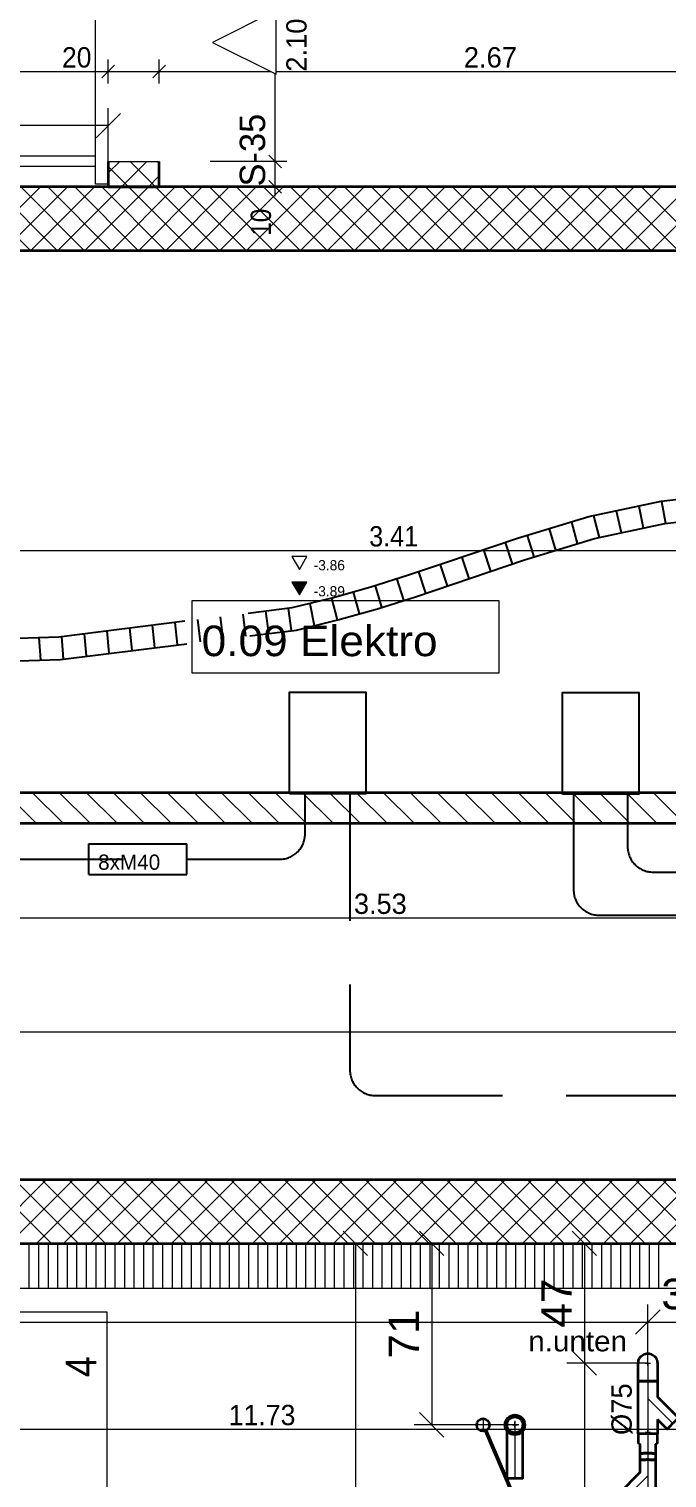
# Model space of a CAD drawing. Header units: millimetres. Extents: x -3497 to 2618, y -1809 to 2456.
# Drawn here: x -1918 to -1668, y 649 to 1218 of the extents above; entities that cross this region are included whole.
import ezdxf
from ezdxf.enums import TextEntityAlignment as Align

# ---------------------------------------------------------------- set-up
doc = ezdxf.new("R2010")
doc.units = ezdxf.units.MM
doc.header["$LTSCALE"] = 100
doc.header["$PDMODE"] = 2
doc.header["$PDSIZE"] = 1
for name, pattern in [('DASHDOT', [1, 0.5, -0.25, 0, -0.25]), ('DASHED', [0.75, 0.5, -0.25]), ('HIDDENX2', [0.75, 0.5, -0.25])]:
    doc.linetypes.add(name, pattern=pattern)
doc.layers.get('Defpoints').update_dxf_attribs({"color": 9, "true_color": 0x808080})
for name, color, linetype, true_color in [('10-0.03 Solid', 3, 'Continuous', 0x00ff00), ('10-0.05 Solid', 1, 'Continuous', 0xff0000), ('10-0.10 Punktlinie', 9, 'Continuous', 0x808080), ('10-0.18 Solid', 9, 'Continuous', 0x808080), ('20-(100) Aussenwände', 7, 'Continuous', 0xc0c0c0), ('20-Beton', 9, 'Continuous', 0x808080), ('30-Text', 7, 'Continuous', 0xff8000), ('30-Text 6', 3, 'Continuous', 0x00ff00), ('50-Sanitärapparate', 6, 'Continuous', 0xff00ff), ('50-Türen&Fenster', 9, 'Continuous', 0x808080), ('Keine', 7, 'Continuous', 0xff8000), ('Layer31', 9, 'Continuous', 0x808080)]:
    doc.layers.add(name, color=color, linetype=linetype, true_color=true_color)
doc.layers.add('10-0.05 Strichpunkt', color=7, linetype='Continuous')
doc.layers.add('10-0.25 Solid', color=7, linetype='Continuous')
doc.styles.add('Arial', font='arial.ttf')
doc.dimstyles.new('ISO-25', dxfattribs={"dimtxt": 2.5, "dimasz": 2.5, "dimexe": 1.25, "dimexo": 0.625, "dimtad": 1, "dimtxsty": 'Standard', "dimcen": 2.5, "dimadec": 0, "dimazin": 0, "dimtfac": 1, "dimtmove": 0, "dimatfit": 3, "dimfxl": 0, "dimarcsym": 0})

# ---------------------------------------------------------------- blocks, each defined once
blk = doc.blocks.new('Baugruppe_437_nNn05')
at = {"layer": '10-0.03 Solid', "color": 7, "linetype": 'DASHED', "lineweight": 13}
for p, q in [((-1739.82, 672.09), (-1739.82, 667.09)), ((-1737.32, 669.59), (-1742.32, 669.59))]:
    blk.add_line(p, q, dxfattribs=at)
at = {"layer": '10-0.03 Solid', "color": 3, "linetype": 'Continuous', "lineweight": 35, "true_color": 0x00ff00}
blk.add_circle((-1739.82, 669.59), 2.5, dxfattribs=at)
blk = doc.blocks.new('vER1Sym_052_nNn0103')
at = {"layer": '20-(100) Aussenwände', "color": 7, "linetype": 'DASHDOT', "lineweight": 18}
blk.add_point((-1675.1, 693.87), dxfattribs=at)
blk = doc.blocks.new('vERiSym_094_nNn0105')
at = {"layer": '20-(100) Aussenwände', "color": 7, "linetype": 'DASHDOT', "lineweight": 18}
blk.add_point((-1727.32, 669.59), dxfattribs=at)
blk = doc.blocks.new('vEGuideLine_477_nNn0107')
at = {"layer": '20-(100) Aussenwände', "color": 18, "linetype": 'DASHDOT', "lineweight": 13, "true_color": 0x000000}
blk.add_point((-1675.1, 666.67), dxfattribs=at)
blk = doc.blocks.new('vEGuideLine_701_nNn0110')
at = {"layer": '20-(100) Aussenwände', "color": 18, "linetype": 'DASHDOT', "lineweight": 13, "true_color": 0x000000}
blk.add_point((-1727.32, 669.59), dxfattribs=at)
blk = doc.blocks.new('vEBow_573_nNn0114')
at = {"layer": '20-(100) Aussenwände', "color": 7, "linetype": 'DASHDOT', "lineweight": 18}
blk.add_line((-1675.1, 693.87), (-1675.1, 686.53), dxfattribs=at)
at = {"layer": '20-(100) Aussenwände', "color": 22, "linetype": 'Continuous', "lineweight": 35, "true_color": 0xc03000}
blk.add_lwpolyline([(-1678.85, 686.53), (-1678.85, 693.87), (-1678.82, 694.36), (-1678.72, 694.84), (-1678.56, 695.31), (-1678.35, 695.75), (-1678.08, 696.16), (-1677.75, 696.53), (-1677.38, 696.85), (-1676.98, 697.12), (-1676.54, 697.34), (-1676.07, 697.5), (-1675.59, 697.59), (-1675.1, 697.62), (-1674.61, 697.59), (-1674.13, 697.5), (-1673.66, 697.34), (-1673.23, 697.12), (-1672.82, 696.85), (-1672.45, 696.53), (-1672.12, 696.16), (-1671.85, 695.75), (-1671.64, 695.31), (-1671.48, 694.84), (-1671.38, 694.36), (-1671.35, 693.87), (-1671.35, 686.53), (-1671.38, 686.54), (-1671.48, 686.55), (-1671.64, 686.56), (-1671.85, 686.58), (-1672.12, 686.59), (-1672.45, 686.6), (-1672.82, 686.6), (-1673.23, 686.61), (-1673.66, 686.62), (-1674.13, 686.62), (-1674.61, 686.62), (-1675.1, 686.62), (-1675.59, 686.62), (-1676.07, 686.62), (-1676.54, 686.62), (-1676.98, 686.61), (-1677.38, 686.6), (-1677.75, 686.6), (-1678.08, 686.59), (-1678.35, 686.58), (-1678.56, 686.56), (-1678.72, 686.55), (-1678.82, 686.54)], close=True, dxfattribs=at)
blk = doc.blocks.new('vEBranch_119_nNn0115')
at = {"layer": '20-(100) Aussenwände', "color": 7, "linetype": 'DASHDOT', "lineweight": 18}
for p, q in [((-1675.1, 686.73), (-1675.1, 666.04)), ((-1675.1, 679.89), (-1665.31, 670.09))]:
    blk.add_line(p, q, dxfattribs=at)
at = {"layer": '20-(100) Aussenwände', "color": 22, "linetype": 'Continuous', "lineweight": 35, "true_color": 0xc03000}
blk.add_lwpolyline([(-1671.35, 671.68), (-1671.35, 666.04), (-1671.38, 666.05), (-1671.48, 666.06), (-1671.64, 666.07), (-1671.85, 666.08), (-1672.12, 666.08), (-1672.45, 666.09), (-1672.82, 666.1), (-1673.23, 666.1), (-1673.66, 666.11), (-1674.13, 666.11), (-1674.61, 666.11), (-1675.1, 666.11), (-1675.59, 666.11), (-1676.07, 666.11), (-1676.54, 666.11), (-1676.98, 666.1), (-1677.38, 666.1), (-1677.75, 666.09), (-1678.08, 666.08), (-1678.35, 666.08), (-1678.56, 666.07), (-1678.72, 666.06), (-1678.82, 666.05), (-1678.85, 666.04), (-1678.85, 686.73), (-1678.82, 686.74), (-1678.72, 686.75), (-1678.56, 686.76), (-1678.35, 686.77), (-1678.08, 686.78), (-1677.75, 686.79), (-1677.38, 686.79), (-1676.98, 686.8), (-1676.54, 686.8), (-1676.07, 686.81), (-1675.59, 686.81), (-1675.1, 686.81), (-1674.61, 686.81), (-1674.13, 686.81), (-1673.66, 686.8), (-1673.23, 686.8), (-1672.82, 686.79), (-1672.45, 686.79), (-1672.12, 686.78), (-1671.85, 686.77), (-1671.64, 686.76), (-1671.48, 686.75), (-1671.38, 686.74), (-1671.35, 686.73), (-1671.35, 680.59), (-1663.08, 672.32), (-1663.1, 672.31), (-1663.16, 672.25), (-1663.26, 672.16), (-1663.39, 672.04), (-1663.56, 671.88), (-1663.75, 671.69), (-1663.98, 671.48), (-1664.22, 671.24), (-1664.48, 670.98), (-1664.76, 670.7), (-1665.05, 670.42), (-1665.34, 670.13), (-1665.63, 669.84), (-1665.91, 669.55), (-1666.19, 669.27), (-1666.45, 669.01), (-1666.69, 668.76), (-1666.9, 668.54), (-1667.09, 668.35), (-1667.25, 668.18), (-1667.38, 668.05), (-1667.47, 667.95), (-1667.52, 667.89), (-1667.53, 667.87)], close=True, dxfattribs=at)
blk.add_lwpolyline([(-1671.35, 686.73), (-1671.38, 686.74), (-1671.48, 686.75), (-1671.64, 686.76), (-1671.85, 686.77), (-1672.12, 686.78), (-1672.45, 686.79), (-1672.82, 686.79), (-1673.23, 686.8), (-1673.66, 686.8), (-1674.13, 686.81), (-1674.61, 686.81), (-1675.1, 686.81), (-1675.59, 686.81), (-1676.07, 686.81), (-1676.54, 686.8), (-1676.98, 686.8), (-1677.38, 686.79), (-1677.75, 686.79), (-1678.08, 686.78), (-1678.35, 686.77), (-1678.56, 686.76), (-1678.72, 686.75), (-1678.82, 686.74), (-1678.85, 686.73)], dxfattribs=at)
blk = doc.blocks.new('vEReduc_021_nNn0124')
at = {"layer": '20-(100) Aussenwände', "color": 7, "linetype": 'DASHDOT', "lineweight": 18}
blk.add_line((-1675.1, 666.04), (-1675.1, 658.35), dxfattribs=at)
at = {"layer": '20-(100) Aussenwände', "color": 22, "linetype": 'Continuous', "lineweight": 35, "true_color": 0xc03000}
blk.add_lwpolyline([(-1678.85, 666.04), (-1678.85, 662.54), (-1678.25, 662.05), (-1678.25, 658.35), (-1678.22, 658.36), (-1678.14, 658.37), (-1678.01, 658.38), (-1677.83, 658.38), (-1677.6, 658.39), (-1677.33, 658.4), (-1677.02, 658.4), (-1676.68, 658.41), (-1676.31, 658.41), (-1675.92, 658.41), (-1675.51, 658.42), (-1675.1, 658.42), (-1674.69, 658.42), (-1674.28, 658.41), (-1673.89, 658.41), (-1673.53, 658.41), (-1673.18, 658.4), (-1672.87, 658.4), (-1672.6, 658.39), (-1672.37, 658.38), (-1672.19, 658.38), (-1672.06, 658.37), (-1671.98, 658.36), (-1671.95, 658.35), (-1671.95, 662.05), (-1671.35, 662.54), (-1671.35, 666.04), (-1671.38, 666.05), (-1671.48, 666.06), (-1671.64, 666.07), (-1671.85, 666.08), (-1672.12, 666.08), (-1672.45, 666.09), (-1672.82, 666.1), (-1673.23, 666.1), (-1673.66, 666.11), (-1674.13, 666.11), (-1674.61, 666.11), (-1675.1, 666.11), (-1675.59, 666.11), (-1676.07, 666.11), (-1676.54, 666.11), (-1676.98, 666.1), (-1677.38, 666.1), (-1677.75, 666.09), (-1678.08, 666.08), (-1678.35, 666.08), (-1678.56, 666.07), (-1678.72, 666.06), (-1678.82, 666.05)], close=True, dxfattribs=at)
blk.add_lwpolyline([(-1671.35, 666.04), (-1671.38, 666.05), (-1671.48, 666.06), (-1671.64, 666.07), (-1671.85, 666.08), (-1672.12, 666.08), (-1672.45, 666.09), (-1672.82, 666.1), (-1673.23, 666.1), (-1673.66, 666.11), (-1674.13, 666.11), (-1674.61, 666.11), (-1675.1, 666.11), (-1675.59, 666.11), (-1676.07, 666.11), (-1676.54, 666.11), (-1676.98, 666.1), (-1677.38, 666.1), (-1677.75, 666.09), (-1678.08, 666.08), (-1678.35, 666.08), (-1678.56, 666.07), (-1678.72, 666.06), (-1678.82, 666.05), (-1678.85, 666.04)], dxfattribs=at)
blk = doc.blocks.new('vEPipe_225_nNn0125')
at = {"layer": '20-(100) Aussenwände', "color": 7, "linetype": 'DASHDOT', "lineweight": 18}
blk.add_line((-1675.1, 658.35), (-1675.1, 655.86), dxfattribs=at)
at = {"layer": '20-(100) Aussenwände', "color": 22, "linetype": 'Continuous', "lineweight": 35, "true_color": 0xc03000}
blk.add_lwpolyline([(-1678.25, 658.35), (-1678.25, 655.86), (-1678.22, 655.87), (-1678.14, 655.88), (-1678.01, 655.89), (-1677.83, 655.89), (-1677.6, 655.9), (-1677.33, 655.91), (-1677.02, 655.91), (-1676.68, 655.92), (-1676.31, 655.92), (-1675.92, 655.92), (-1675.51, 655.93), (-1675.1, 655.93), (-1674.69, 655.93), (-1674.28, 655.92), (-1673.89, 655.92), (-1673.53, 655.92), (-1673.18, 655.91), (-1672.87, 655.91), (-1672.6, 655.9), (-1672.37, 655.89), (-1672.19, 655.89), (-1672.06, 655.88), (-1671.98, 655.87), (-1671.95, 655.86), (-1671.95, 658.35), (-1671.98, 658.36), (-1672.06, 658.37), (-1672.19, 658.38), (-1672.37, 658.38), (-1672.6, 658.39), (-1672.87, 658.4), (-1673.18, 658.4), (-1673.53, 658.41), (-1673.89, 658.41), (-1674.28, 658.41), (-1674.69, 658.42), (-1675.1, 658.42), (-1675.51, 658.42), (-1675.92, 658.41), (-1676.31, 658.41), (-1676.68, 658.41), (-1677.02, 658.4), (-1677.33, 658.4), (-1677.6, 658.39), (-1677.83, 658.38), (-1678.01, 658.38), (-1678.14, 658.37), (-1678.22, 658.36)], close=True, dxfattribs=at)
blk.add_lwpolyline([(-1671.95, 658.35), (-1671.98, 658.36), (-1672.06, 658.37), (-1672.19, 658.38), (-1672.37, 658.38), (-1672.6, 658.39), (-1672.87, 658.4), (-1673.18, 658.4), (-1673.53, 658.41), (-1673.89, 658.41), (-1674.28, 658.41), (-1674.69, 658.42), (-1675.1, 658.42), (-1675.51, 658.42), (-1675.92, 658.41), (-1676.31, 658.41), (-1676.68, 658.41), (-1677.02, 658.4), (-1677.33, 658.4), (-1677.6, 658.39), (-1677.83, 658.38), (-1678.01, 658.38), (-1678.14, 658.37), (-1678.22, 658.36), (-1678.25, 658.35)], dxfattribs=at)
blk = doc.blocks.new('vEBranch_120_nNn0126')
at = {"layer": '20-(100) Aussenwände', "color": 7, "linetype": 'DASHDOT', "lineweight": 18}
for p, q in [((-1675.1, 655.86), (-1675.1, 621.67)), ((-1675.1, 649.51), (-1684.19, 640.43))]:
    blk.add_line(p, q, dxfattribs=at)
at = {"layer": '20-(100) Aussenwände', "color": 22, "linetype": 'Continuous', "lineweight": 35, "true_color": 0xc03000}
blk.add_lwpolyline([(-1678.25, 641.91), (-1678.25, 621.67), (-1678.22, 621.68), (-1678.14, 621.68), (-1678.01, 621.69), (-1677.83, 621.7), (-1677.6, 621.71), (-1677.33, 621.71), (-1677.02, 621.72), (-1676.68, 621.72), (-1676.31, 621.73), (-1675.92, 621.73), (-1675.51, 621.73), (-1675.1, 621.73), (-1674.69, 621.73), (-1674.28, 621.73), (-1673.89, 621.73), (-1673.53, 621.72), (-1673.18, 621.72), (-1672.87, 621.71), (-1672.6, 621.71), (-1672.37, 621.7), (-1672.19, 621.69), (-1672.06, 621.68), (-1671.98, 621.68), (-1671.95, 621.67), (-1671.95, 655.86), (-1671.98, 655.87), (-1672.06, 655.88), (-1672.19, 655.89), (-1672.37, 655.89), (-1672.6, 655.9), (-1672.87, 655.91), (-1673.18, 655.91), (-1673.53, 655.92), (-1673.89, 655.92), (-1674.28, 655.92), (-1674.69, 655.93), (-1675.1, 655.93), (-1675.51, 655.93), (-1675.92, 655.92), (-1676.31, 655.92), (-1676.68, 655.92), (-1677.02, 655.91), (-1677.33, 655.91), (-1677.6, 655.9), (-1677.83, 655.89), (-1678.01, 655.89), (-1678.14, 655.88), (-1678.22, 655.87), (-1678.25, 655.86), (-1678.25, 650.82), (-1686.41, 642.66), (-1686.39, 642.64), (-1686.33, 642.59), (-1686.23, 642.5), (-1686.1, 642.38), (-1685.93, 642.22), (-1685.74, 642.03), (-1685.52, 641.81), (-1685.27, 641.57), (-1685.01, 641.31), (-1684.73, 641.04), (-1684.45, 640.75), (-1684.15, 640.46), (-1683.86, 640.17), (-1683.58, 639.88), (-1683.3, 639.61), (-1683.05, 639.34), (-1682.81, 639.1), (-1682.59, 638.88), (-1682.4, 638.68), (-1682.24, 638.52), (-1682.12, 638.38), (-1682.03, 638.29), (-1681.97, 638.23), (-1681.96, 638.2)], close=True, dxfattribs=at)
blk.add_lwpolyline([(-1671.95, 655.86), (-1671.98, 655.87), (-1672.06, 655.88), (-1672.19, 655.89), (-1672.37, 655.89), (-1672.6, 655.9), (-1672.87, 655.91), (-1673.18, 655.91), (-1673.53, 655.92), (-1673.89, 655.92), (-1674.28, 655.92), (-1674.69, 655.93), (-1675.1, 655.93), (-1675.51, 655.93), (-1675.92, 655.92), (-1676.31, 655.92), (-1676.68, 655.92), (-1677.02, 655.91), (-1677.33, 655.91), (-1677.6, 655.9), (-1677.83, 655.89), (-1678.01, 655.89), (-1678.14, 655.88), (-1678.22, 655.87), (-1678.25, 655.86)], dxfattribs=at)
blk = doc.blocks.new('vEBow_893_nNn0131')
at = {"layer": '20-(100) Aussenwände', "color": 7, "linetype": 'DASHDOT', "lineweight": 18}
for p, q in [((-1725.75, 669.59), (-1728.9, 669.59)), ((-1727.32, 671.16), (-1727.32, 668.01)), ((-1727.32, 669.59), (-1727.32, 648.71))]:
    blk.add_line(p, q, dxfattribs=at)
at = {"layer": '20-(100) Aussenwände', "color": 22, "linetype": 'Continuous', "lineweight": 35, "true_color": 0xc03000}
blk.add_line((-1730.47, 648.71), (-1724.17, 648.71), dxfattribs=at)
blk.add_lwpolyline([(-1730.47, 669.59), (-1730.47, 648.71), (-1724.17, 648.71), (-1724.17, 669.59), (-1724.2, 669.18), (-1724.28, 668.77), (-1724.41, 668.38), (-1724.6, 668.01), (-1724.83, 667.67), (-1725.1, 667.36), (-1725.41, 667.09), (-1725.75, 666.86), (-1726.12, 666.68), (-1726.51, 666.55), (-1726.91, 666.47), (-1727.32, 666.44), (-1727.74, 666.47), (-1728.14, 666.55), (-1728.53, 666.68), (-1728.9, 666.86), (-1729.24, 667.09), (-1729.55, 667.36), (-1729.82, 667.67), (-1730.05, 668.01), (-1730.24, 668.38), (-1730.37, 668.77), (-1730.45, 669.18)], close=True, dxfattribs=at)
blk = doc.blocks.new('vEMuffe_073_nNn0132')
at = {"layer": '20-(100) Aussenwände', "color": 7, "linetype": 'DASHDOT', "lineweight": 18}
for p, q in [((-1725.75, 669.59), (-1728.9, 669.59)), ((-1727.32, 671.16), (-1727.32, 668.01))]:
    blk.add_line(p, q, dxfattribs=at)
at = {"layer": '20-(100) Aussenwände', "color": 22, "linetype": 'Continuous', "lineweight": 35, "true_color": 0xc03000}
for radius in [3.9, 3.15, 3.15]:
    blk.add_circle((-1727.32, 669.59), radius, dxfattribs=at)
blk = doc.blocks.new('*D306')
at = {"layer": '10-0.05 Strichpunkt', "color": 6, "linetype": 'Continuous', "lineweight": 13, "true_color": 0xff00ff}
for p, q in [((-2061.46, 1175.2), (-2051.86, 1184.8)), ((-2056.66, 1165.75), (-2056.66, 1186.86)), ((-1882.35, 1184.8), (-1891.95, 1175.2)), ((-1887.15, 1165.94), (-1887.15, 1186.86)), ((-1887.15, 1180), (-2056.66, 1180))]:
    blk.add_line(p, q, dxfattribs=at)
at = {"layer": '10-0.05 Strichpunkt', "color": 6, "linetype": 'Continuous', "lineweight": 13, "true_color": 0xff00ff, "style": 'Arial', "width": 1.060137}
blk.add_text('170', height=12, dxfattribs=at).set_placement((-1986.71, 1185), (-1957.1, 1185), align=Align.FIT)
blk = doc.blocks.new('_Oblique')
at = {"color": 0, "linetype": 'ByBlock', "lineweight": -2}
blk.add_line((-0.5, -0.5), (0.5, 0.5), dxfattribs=at)
blk = doc.blocks.new('*D381')
at = {"layer": '10-0.05 Strichpunkt', "color": 6, "linetype": 'Continuous', "lineweight": 13, "true_color": 0xff00ff}
for p, q in [((-2409.97, 705.2), (-2400.37, 714.8)), ((-2405.17, 713.87), (-2405.17, 703.14)), ((-1670.3, 714.8), (-1679.9, 705.2)), ((-1675.1, 693.87), (-1675.1, 716.86)), ((-2405.17, 710), (-1675.1, 710))]:
    blk.add_line(p, q, dxfattribs=at)
at = {"layer": '10-0.05 Strichpunkt', "color": 6, "linetype": 'Continuous', "lineweight": 13, "true_color": 0xff00ff, "style": 'Arial', "width": 1.060137}
blk.add_text('730', height=12, dxfattribs=at).set_placement((-2054.94, 715), (-2025.33, 715), align=Align.FIT)
blk = doc.blocks.new('*D382')
at = {"layer": '10-0.05 Strichpunkt', "color": 6, "linetype": 'Continuous', "lineweight": 13, "true_color": 0xff00ff}
for p, q in [((-1670.3, 714.8), (-1679.9, 705.2)), ((-1675.1, 693.87), (-1675.1, 716.86)), ((-1649.92, 705.2), (-1640.32, 714.8)), ((-1645.12, 712.94), (-1645.12, 703.14)), ((-1675.1, 710), (-1645.12, 710)), ((-1675.1, 710), (-1675.1, 710)), ((-1645.12, 710), (-1645.12, 710))]:
    blk.add_line(p, q, dxfattribs=at)
at = {"layer": '10-0.05 Strichpunkt', "color": 6, "linetype": 'Continuous', "lineweight": 13, "true_color": 0xff00ff, "style": 'Arial', "width": 1.03866}
blk.add_text('30', height=12, dxfattribs=at).set_placement((-1669.78, 715), (-1650.44, 715), align=Align.FIT)
blk = doc.blocks.new('*D385')
at = {"layer": '10-0.05 Strichpunkt', "color": 6, "linetype": 'Continuous', "lineweight": 13, "true_color": 0xff00ff}
for p, q in [((-1607.31, 693.86), (-1607.31, 593.14)), ((-1675.1, 619.02), (-1675.1, 593.14)), ((-1679.9, 595.2), (-1670.3, 604.8)), ((-1602.51, 604.8), (-1612.11, 595.2)), ((-1675.1, 600), (-1607.31, 600))]:
    blk.add_line(p, q, dxfattribs=at)
at = {"layer": '10-0.05 Strichpunkt', "color": 6, "linetype": 'Continuous', "lineweight": 13, "true_color": 0xff00ff, "style": 'Arial', "width": 1.03866}
blk.add_text('68', height=12, dxfattribs=at).set_placement((-1650.88, 605), (-1631.53, 605), align=Align.FIT)
blk = doc.blocks.new('*D410')
at = {"layer": '10-0.05 Strichpunkt', "color": 6, "linetype": 'Continuous', "lineweight": 13, "true_color": 0xff00ff}
for p, q in [((-1704.8, 745.72), (-1695.2, 736.12)), ((-1703.05, 740.92), (-1693.14, 740.92)), ((-1700, 740.92), (-1700, 693.87)), ((-1695.2, 689.07), (-1704.8, 698.67)), ((-1675.1, 693.87), (-1706.86, 693.87))]:
    blk.add_line(p, q, dxfattribs=at)
at = {"layer": '10-0.05 Strichpunkt', "color": 6, "linetype": 'Continuous', "lineweight": 13, "true_color": 0xff00ff, "style": 'Arial', "width": 1.03866}
blk.add_text('47', height=12, rotation=90, dxfattribs=at).set_placement((-1705, 707.73), (-1705, 727.07), align=Align.FIT)
blk = doc.blocks.new('*D411')
at = {"layer": '10-0.05 Strichpunkt', "color": 6, "linetype": 'Continuous', "lineweight": 13, "true_color": 0xff00ff}
for p, q in [((-1756.86, 740.92), (-1766.86, 740.92)), ((-1764.8, 745.72), (-1755.2, 736.12)), ((-1760, 740.92), (-1760, 669.59)), ((-1755.2, 664.79), (-1764.8, 674.39)), ((-1727.32, 669.59), (-1766.86, 669.59))]:
    blk.add_line(p, q, dxfattribs=at)
at = {"layer": '10-0.05 Strichpunkt', "color": 6, "linetype": 'Continuous', "lineweight": 13, "true_color": 0xff00ff, "style": 'Arial', "width": 1.03866}
blk.add_text('71', height=12, rotation=90, dxfattribs=at).set_placement((-1765, 695.58), (-1765, 714.93), align=Align.FIT)
blk = doc.blocks.new('*D412')
at = {"layer": '10-0.05 Strichpunkt', "color": 6, "linetype": 'Continuous', "lineweight": 13, "true_color": 0xff00ff}
for p, q in [((-1786.84, 740.92), (-1796.86, 740.92)), ((-1794.8, 745.72), (-1785.2, 736.12)), ((-1790, 740.92), (-1790, 465.09)), ((-1785.2, 460.29), (-1794.8, 469.89)), ((-1484.16, 465.09), (-1796.86, 465.09))]:
    blk.add_line(p, q, dxfattribs=at)
at = {"layer": '10-0.05 Strichpunkt', "color": 6, "linetype": 'Continuous', "lineweight": 13, "true_color": 0xff00ff, "style": 'Arial', "width": 1.060137}
blk.add_text('276', height=12, rotation=90, dxfattribs=at).set_placement((-1795, 588.2), (-1795, 617.81), align=Align.FIT)
blk = doc.blocks.new('*X476')
at = {"layer": '10-0.05 Solid', "color": 18, "linetype": 'Continuous', "lineweight": 13, "true_color": 0x000000}
for p, q in [((-1917.77, 1130.98), (-1942.77, 1155.98)), ((-1938.82, 1130.98), (-1913.82, 1155.98)), ((-1907.17, 1130.98), (-1932.17, 1155.98)), ((-1928.22, 1130.98), (-1903.22, 1155.98)), ((-1896.56, 1130.98), (-1921.56, 1155.98)), ((-1917.61, 1130.98), (-1892.61, 1155.98)), ((-1885.95, 1130.98), (-1910.95, 1155.98)), ((-1907, 1130.98), (-1882, 1155.98)), ((-1875.35, 1130.98), (-1900.35, 1155.98)), ((-1896.4, 1130.98), (-1871.4, 1155.98)), ((-1864.74, 1130.98), (-1889.74, 1155.98)), ((-1885.79, 1130.98), (-1860.79, 1155.98)), ((-1854.13, 1130.98), (-1879.13, 1155.98)), ((-1875.18, 1130.98), (-1850.18, 1155.98)), ((-1843.53, 1130.98), (-1868.53, 1155.98)), ((-1864.58, 1130.98), (-1839.58, 1155.98)), ((-1832.92, 1130.98), (-1857.92, 1155.98)), ((-1853.97, 1130.98), (-1828.97, 1155.98)), ((-1822.32, 1130.98), (-1847.32, 1155.98)), ((-1843.36, 1130.98), (-1818.36, 1155.98)), ((-1811.71, 1130.98), (-1836.71, 1155.98)), ((-1832.76, 1130.98), (-1807.76, 1155.98)), ((-1801.1, 1130.98), (-1826.1, 1155.98)), ((-1822.15, 1130.98), (-1797.15, 1155.98)), ((-1790.5, 1130.98), (-1815.5, 1155.98)), ((-1811.54, 1130.98), (-1786.54, 1155.98)), ((-1779.89, 1130.98), (-1804.89, 1155.98)), ((-1800.94, 1130.98), (-1775.94, 1155.98)), ((-1769.28, 1130.98), (-1794.28, 1155.98)), ((-1790.33, 1130.98), (-1765.33, 1155.98)), ((-1758.68, 1130.98), (-1783.68, 1155.98)), ((-1779.73, 1130.98), (-1754.73, 1155.98)), ((-1748.07, 1130.98), (-1773.07, 1155.98)), ((-1769.12, 1130.98), (-1744.12, 1155.98)), ((-1737.46, 1130.98), (-1762.46, 1155.98)), ((-1758.51, 1130.98), (-1733.51, 1155.98)), ((-1726.86, 1130.98), (-1751.86, 1155.98)), ((-1747.91, 1130.98), (-1722.91, 1155.98)), ((-1716.25, 1130.98), (-1741.25, 1155.98)), ((-1737.3, 1130.98), (-1712.3, 1155.98)), ((-1705.64, 1130.98), (-1730.64, 1155.98)), ((-1726.69, 1130.98), (-1701.69, 1155.98)), ((-1695.04, 1130.98), (-1720.04, 1155.98)), ((-1716.09, 1130.98), (-1691.09, 1155.98)), ((-1684.43, 1130.98), (-1709.43, 1155.98)), ((-1705.48, 1130.98), (-1680.48, 1155.98)), ((-1673.82, 1130.98), (-1698.82, 1155.98)), ((-1694.87, 1130.98), (-1669.87, 1155.98)), ((-1663.22, 1130.98), (-1688.22, 1155.98)), ((-1684.27, 1130.98), (-1659.27, 1155.98)), ((-1652.61, 1130.98), (-1677.61, 1155.98)), ((-1673.66, 1130.98), (-1648.66, 1155.98))]:
    blk.add_line(p, q, dxfattribs=at)
blk = doc.blocks.new('*X525')
at = {"layer": '10-0.05 Solid', "color": 18, "linetype": 'Continuous', "lineweight": 13, "true_color": 0x000000}
for p, q in [((-1918.2, 723.35), (-1918.2, 740.85)), ((-1914.45, 723.35), (-1914.45, 740.85)), ((-1910.7, 723.35), (-1910.7, 740.85)), ((-1906.95, 723.35), (-1906.95, 740.85)), ((-1903.2, 723.35), (-1903.2, 740.85)), ((-1899.45, 723.35), (-1899.45, 740.85)), ((-1895.7, 723.35), (-1895.7, 740.85)), ((-1891.95, 723.35), (-1891.95, 740.85)), ((-1888.2, 723.35), (-1888.2, 740.85)), ((-1884.45, 723.35), (-1884.45, 740.85)), ((-1880.7, 723.35), (-1880.7, 740.85)), ((-1876.95, 723.35), (-1876.95, 740.85)), ((-1873.2, 723.35), (-1873.2, 740.85)), ((-1869.45, 723.35), (-1869.45, 740.85)), ((-1865.7, 723.35), (-1865.7, 740.85)), ((-1861.95, 723.35), (-1861.95, 740.85)), ((-1858.2, 723.35), (-1858.2, 740.85)), ((-1854.45, 723.35), (-1854.45, 740.85)), ((-1850.7, 723.35), (-1850.7, 740.85)), ((-1846.95, 723.35), (-1846.95, 740.85)), ((-1843.2, 723.35), (-1843.2, 740.85)), ((-1839.45, 723.35), (-1839.45, 740.85)), ((-1835.7, 723.35), (-1835.7, 740.85)), ((-1831.95, 723.35), (-1831.95, 740.85)), ((-1828.2, 723.35), (-1828.2, 740.85)), ((-1824.45, 723.35), (-1824.45, 740.85)), ((-1820.7, 723.35), (-1820.7, 740.85)), ((-1816.95, 723.35), (-1816.95, 740.85)), ((-1813.2, 723.35), (-1813.2, 740.85)), ((-1809.45, 723.35), (-1809.45, 740.85)), ((-1805.7, 723.35), (-1805.7, 740.85)), ((-1801.95, 723.35), (-1801.95, 740.85)), ((-1798.2, 723.35), (-1798.2, 740.85)), ((-1794.45, 723.35), (-1794.45, 740.85)), ((-1790.7, 723.35), (-1790.7, 740.85)), ((-1786.95, 723.35), (-1786.95, 740.85)), ((-1783.2, 723.35), (-1783.2, 740.85)), ((-1779.45, 723.35), (-1779.45, 740.85)), ((-1775.7, 723.35), (-1775.7, 740.85)), ((-1771.95, 723.35), (-1771.95, 740.85)), ((-1768.2, 723.35), (-1768.2, 740.85)), ((-1764.45, 723.35), (-1764.45, 740.85)), ((-1760.7, 723.35), (-1760.7, 740.85)), ((-1756.95, 723.35), (-1756.95, 740.85)), ((-1753.2, 723.35), (-1753.2, 740.85)), ((-1749.45, 723.35), (-1749.45, 740.85)), ((-1745.7, 723.35), (-1745.7, 740.85)), ((-1741.95, 723.35), (-1741.95, 740.85)), ((-1738.2, 723.35), (-1738.2, 740.85)), ((-1734.45, 723.35), (-1734.45, 740.85)), ((-1730.7, 723.35), (-1730.7, 740.85)), ((-1726.95, 723.35), (-1726.95, 740.85)), ((-1723.2, 723.35), (-1723.2, 740.85)), ((-1719.45, 723.35), (-1719.45, 740.85)), ((-1715.7, 723.35), (-1715.7, 740.85)), ((-1711.95, 723.35), (-1711.95, 740.85)), ((-1708.2, 723.35), (-1708.2, 740.85)), ((-1704.45, 723.35), (-1704.45, 740.85)), ((-1700.7, 723.35), (-1700.7, 740.85)), ((-1696.95, 723.35), (-1696.95, 740.85)), ((-1693.2, 723.35), (-1693.2, 740.85)), ((-1689.45, 723.35), (-1689.45, 740.85)), ((-1685.7, 723.35), (-1685.7, 740.85)), ((-1681.95, 723.35), (-1681.95, 740.85)), ((-1678.2, 723.35), (-1678.2, 740.85)), ((-1674.45, 723.35), (-1674.45, 740.85)), ((-1670.7, 723.35), (-1670.7, 740.85))]:
    blk.add_line(p, q, dxfattribs=at)
blk = doc.blocks.new('*X528')
at = {"layer": '10-0.05 Solid', "color": 18, "linetype": 'Continuous', "lineweight": 13, "true_color": 0x000000}
for p, q in [((-1936.5, 740.85), (-1911.5, 765.85)), ((-1909.49, 740.85), (-1934.49, 765.85)), ((-1925.9, 740.85), (-1900.9, 765.85)), ((-1898.88, 740.85), (-1923.88, 765.85)), ((-1915.29, 740.85), (-1890.29, 765.85)), ((-1888.28, 740.85), (-1913.28, 765.85)), ((-1904.68, 740.85), (-1879.68, 765.85)), ((-1877.67, 740.85), (-1902.67, 765.85)), ((-1894.08, 740.85), (-1869.08, 765.85)), ((-1867.06, 740.85), (-1892.06, 765.85)), ((-1883.47, 740.85), (-1858.47, 765.85)), ((-1856.46, 740.85), (-1881.46, 765.85)), ((-1872.86, 740.85), (-1847.86, 765.85)), ((-1845.85, 740.85), (-1870.85, 765.85)), ((-1862.26, 740.85), (-1837.26, 765.85)), ((-1835.24, 740.85), (-1860.24, 765.85)), ((-1851.65, 740.85), (-1826.65, 765.85)), ((-1824.64, 740.85), (-1849.64, 765.85)), ((-1841.04, 740.85), (-1816.04, 765.85)), ((-1814.03, 740.85), (-1839.03, 765.85)), ((-1830.44, 740.85), (-1805.44, 765.85)), ((-1803.42, 740.85), (-1828.42, 765.85)), ((-1819.83, 740.85), (-1794.83, 765.85)), ((-1792.82, 740.85), (-1817.82, 765.85)), ((-1809.22, 740.85), (-1784.22, 765.85)), ((-1782.21, 740.85), (-1807.21, 765.85)), ((-1798.62, 740.85), (-1773.62, 765.85)), ((-1771.6, 740.85), (-1796.6, 765.85)), ((-1788.01, 740.85), (-1763.01, 765.85)), ((-1761, 740.85), (-1786, 765.85)), ((-1777.4, 740.85), (-1752.4, 765.85)), ((-1750.39, 740.85), (-1775.39, 765.85)), ((-1766.8, 740.85), (-1741.8, 765.85)), ((-1739.78, 740.85), (-1764.78, 765.85)), ((-1756.19, 740.85), (-1731.19, 765.85)), ((-1729.18, 740.85), (-1754.18, 765.85)), ((-1745.58, 740.85), (-1720.58, 765.85)), ((-1718.57, 740.85), (-1743.57, 765.85)), ((-1734.98, 740.85), (-1709.98, 765.85)), ((-1707.96, 740.85), (-1732.96, 765.85)), ((-1724.37, 740.85), (-1699.37, 765.85)), ((-1697.36, 740.85), (-1722.36, 765.85)), ((-1713.76, 740.85), (-1688.76, 765.85)), ((-1686.75, 740.85), (-1711.75, 765.85)), ((-1703.16, 740.85), (-1678.16, 765.85)), ((-1676.14, 740.85), (-1701.14, 765.85)), ((-1692.55, 740.85), (-1667.55, 765.85)), ((-1665.54, 740.85), (-1690.54, 765.85)), ((-1681.95, 740.85), (-1656.95, 765.85)), ((-1654.93, 740.85), (-1679.93, 765.85)), ((-1671.34, 740.85), (-1646.34, 765.85)), ((-1644.32, 740.85), (-1669.32, 765.85))]:
    blk.add_line(p, q, dxfattribs=at)
blk = doc.blocks.new('*X550')
at = {"layer": '10-0.05 Solid', "color": 18, "linetype": 'Continuous', "lineweight": 13, "true_color": 0x000000}
for p, q in [((-1887.14, 1161.44), (-1882.64, 1165.94)), ((-1879.14, 1155.98), (-1887.14, 1163.98)), ((-1882, 1155.98), (-1872.04, 1165.94)), ((-1868.53, 1155.98), (-1878.5, 1165.94)), ((-1867.14, 1165.2), (-1867.89, 1165.94)), ((-1871.4, 1155.98), (-1867.14, 1160.23))]:
    blk.add_line(p, q, dxfattribs=at)
blk = doc.blocks.new('*X642')
at = {"layer": '10-0.05 Solid', "color": 18, "linetype": 'Continuous', "lineweight": 13, "true_color": 0x000000}
for p, q in [((-1927.47, 917.93), (-1915.47, 905.93)), ((-1916.86, 917.93), (-1904.86, 905.93)), ((-1906.25, 917.93), (-1894.25, 905.93)), ((-1895.65, 917.93), (-1883.65, 905.93)), ((-1885.04, 917.93), (-1873.04, 905.93)), ((-1874.43, 917.93), (-1862.43, 905.93)), ((-1863.83, 917.93), (-1851.83, 905.93)), ((-1853.22, 917.93), (-1841.22, 905.93)), ((-1842.61, 917.93), (-1830.61, 905.93)), ((-1832.01, 917.93), (-1820.01, 905.93)), ((-1821.4, 917.93), (-1809.4, 905.93)), ((-1810.79, 917.93), (-1798.79, 905.93)), ((-1800.19, 917.93), (-1788.19, 905.93)), ((-1789.58, 917.93), (-1777.58, 905.93)), ((-1778.97, 917.93), (-1766.97, 905.93)), ((-1768.37, 917.93), (-1756.37, 905.93)), ((-1757.76, 917.93), (-1745.76, 905.93)), ((-1747.15, 917.93), (-1735.15, 905.93)), ((-1736.55, 917.93), (-1724.55, 905.93)), ((-1725.94, 917.93), (-1713.94, 905.93)), ((-1715.33, 917.93), (-1703.33, 905.93)), ((-1704.73, 917.93), (-1692.73, 905.93)), ((-1694.12, 917.93), (-1682.12, 905.93)), ((-1683.51, 917.93), (-1671.51, 905.93)), ((-1672.91, 917.93), (-1660.91, 905.93))]:
    blk.add_line(p, q, dxfattribs=at)
blk = doc.blocks.new('AnonymMegaMac_nNn0989')
at = {"layer": '20-Beton', "color": 8, "linetype": 'Continuous', "lineweight": 13, "true_color": 0x808080}
blk.add_line((-2408.13, 667.89), (-1235.15, 667.85), dxfattribs=at)
at = {"layer": '20-Beton', "color": 8, "linetype": 'Continuous', "lineweight": 18, "true_color": 0x808080, "style": 'Arial', "width": 0.938431}
blk.add_text('11.73', height=8, rotation=359.9982, dxfattribs=at).set_placement((-1839.81, 669.46), (-1813.59, 669.46), align=Align.FIT)
blk = doc.blocks.new('AnonymMegaMac_nNn0996')
at = {"layer": '20-Beton', "color": 8, "linetype": 'Continuous', "lineweight": 13, "true_color": 0x808080}
blk.add_line((-2383.13, 823.97), (-1600.16, 823.97), dxfattribs=at)
blk = doc.blocks.new('AnonymMegaMac_nNn01012')
at = {"layer": '20-Beton', "color": 8, "linetype": 'Continuous', "lineweight": 13, "true_color": 0x808080}
blk.add_line((-1953.16, 868.73), (-1600.16, 868.73), dxfattribs=at)
at = {"layer": '20-Beton', "color": 8, "linetype": 'Continuous', "lineweight": 18, "true_color": 0x808080, "style": 'Arial', "width": 0.955081}
blk.add_text('3.53', height=8, dxfattribs=at).set_placement((-1790.59, 870.32), (-1769.84, 870.32), align=Align.FIT)
blk = doc.blocks.new('AnonymMegaMac_nNn01034')
at = {"layer": '20-Beton', "color": 8, "linetype": 'Continuous', "lineweight": 13, "true_color": 0x808080}
blk.add_line((-1941.16, 1013.07), (-1600.16, 1013.07), dxfattribs=at)
at = {"layer": '20-Beton', "color": 8, "linetype": 'Continuous', "lineweight": 18, "true_color": 0x808080, "style": 'Arial', "width": 0.884021}
blk.add_text('3.41', height=8, dxfattribs=at).set_placement((-1784.59, 1014.66), (-1765.39, 1014.66), align=Align.FIT)
blk = doc.blocks.new('AnonymMegaMac_nNn01071')
at = {"layer": '20-Beton', "color": 8, "linetype": 'Continuous', "lineweight": 13, "true_color": 0x808080}
for p, q in [((-2390.63, 1201.24), (-1887.14, 1201.24)), ((-1884.64, 1203.74), (-1889.64, 1198.74)), ((-1887.14, 1196.56), (-1887.14, 1205.93))]:
    blk.add_line(p, q, dxfattribs=at)
at = {"layer": '20-Beton', "color": 8, "linetype": 'Continuous', "lineweight": 18, "true_color": 0x808080, "style": 'Arial', "width": 0.930412}
blk.add_text('20', height=8, dxfattribs=at).set_placement((-1905.31, 1202.83), (-1893.76, 1202.83), align=Align.FIT)
blk = doc.blocks.new('AnonymMegaMac_nNn01072')
at = {"layer": '20-Beton', "color": 8, "linetype": 'Continuous', "lineweight": 13, "true_color": 0x808080}
for p, q in [((-1884.64, 1203.74), (-1889.64, 1198.74)), ((-1887.14, 1196.56), (-1887.14, 1205.93)), ((-1887.14, 1201.24), (-1867.14, 1201.24)), ((-1864.64, 1203.74), (-1869.64, 1198.74)), ((-1867.14, 1196.56), (-1867.14, 1205.93))]:
    blk.add_line(p, q, dxfattribs=at)
blk = doc.blocks.new('AnonymMegaMac_nNn01073')
at = {"layer": '20-Beton', "color": 8, "linetype": 'Continuous', "lineweight": 13, "true_color": 0x808080}
for p, q in [((-1864.64, 1203.74), (-1869.64, 1198.74)), ((-1867.14, 1196.56), (-1867.14, 1205.93)), ((-1867.14, 1201.24), (-1600.16, 1201.24))]:
    blk.add_line(p, q, dxfattribs=at)
at = {"layer": '20-Beton', "color": 8, "linetype": 'Continuous', "lineweight": 18, "true_color": 0x808080, "style": 'Arial', "width": 0.96134}
blk.add_text('2.67', height=8, dxfattribs=at).set_placement((-1747.41, 1202.83), (-1726.52, 1202.83), align=Align.FIT)
blk = doc.blocks.new('AnonymMegaMac_nNn01155')
at = {"layer": '20-Beton', "color": 8, "linetype": 'Continuous', "lineweight": 13, "true_color": 0x808080}
for p, q in [((-1824.1, 1168.44), (-1819.1, 1163.44)), ((-1816.91, 1165.94), (-1847.14, 1165.94)), ((-1821.6, 1155.98), (-1821.6, 1165.94)), ((-1816.91, 1155.98), (-1847.14, 1155.98)), ((-1824.1, 1158.48), (-1819.1, 1153.48)), ((-1821.6, 1152.23), (-1821.6, 1155.98))]:
    blk.add_line(p, q, dxfattribs=at)
at = {"layer": '20-Beton', "color": 8, "linetype": 'Continuous', "lineweight": 18, "true_color": 0x808080, "style": 'Arial', "width": 0.858892}
blk.add_text('10', height=8, rotation=90, dxfattribs=at).set_placement((-1823.19, 1136.7), (-1823.19, 1147.37), align=Align.FIT)
blk = doc.blocks.new('AnonymMegaMac_nNn01156')
at = {"layer": '20-Beton', "color": 8, "linetype": 'Continuous', "lineweight": 13, "true_color": 0x808080}
for p, q in [((-1816.91, 1263.94), (-1847.14, 1263.94)), ((-1824.1, 1266.44), (-1819.1, 1261.44)), ((-1821.6, 1165.94), (-1821.6, 1263.94)), ((-1824.1, 1168.44), (-1819.1, 1163.44)), ((-1816.91, 1165.94), (-1847.14, 1165.94))]:
    blk.add_line(p, q, dxfattribs=at)
at = {"layer": '20-Beton', "color": 8, "linetype": 'Continuous', "lineweight": 18, "true_color": 0x808080, "style": 'Arial'}
for s, width, p, p2 in [('2.10', 0.960236, (-1809.19, 1201.19), (-1809.19, 1222.05)), ('98', 0.923325, (-1823.19, 1206.74), (-1823.19, 1218.2))]:
    blk.add_text(s, height=8, rotation=90, dxfattribs=dict(at, width=width)).set_placement(p, p2, align=Align.FIT)
blk = doc.blocks.new('*D1236')
at = {"layer": '10-0.05 Strichpunkt', "color": 6, "linetype": 'Continuous', "lineweight": 13, "true_color": 0xff00ff}
for p, q in [((-1704.8, 698.67), (-1695.2, 689.07)), ((-1675.1, 693.87), (-1706.86, 693.87)), ((-1700, 693.87), (-1700, 450.09)), ((-1506.17, 450.09), (-1706.86, 450.09)), ((-1695.2, 445.29), (-1704.8, 454.89))]:
    blk.add_line(p, q, dxfattribs=at)
at = {"layer": '10-0.05 Strichpunkt', "color": 6, "linetype": 'Continuous', "lineweight": 13, "true_color": 0xff00ff, "style": 'Arial', "width": 1.060137}
blk.add_text('244', height=12, rotation=90, dxfattribs=at).set_placement((-1705, 557.17), (-1705, 586.79), align=Align.FIT)

msp = doc.modelspace()

# ---------------------------------------------------------------- hatches: boundary and pattern name
at = {"layer": '20-Beton', "linetype": 'Continuous', "lineweight": 13, "true_color": 0x808080}
msp.add_hatch(color=8, dxfattribs=at).paths.add_polyline_path([(-1812.04, 995.67), (-1809.13, 1000.71), (-1814.95, 1000.71)], flags=0)

# ---------------------------------------------------------------- linework, layer by layer
at = {"layer": '10-0.05 Strichpunkt', "color": 30, "linetype": 'Continuous', "lineweight": 25, "true_color": 0xff8000}
for p, q in [((-1894.72, 897.8), (-1856.24, 897.8)), ((-1894.72, 885.8), (-1894.72, 897.8)), ((-1894.72, 897.8), (-1856.24, 897.8)), ((-1894.72, 885.8), (-1894.72, 897.8)), ((-1856.24, 885.8), (-1856.24, 897.8)), ((-1856.24, 885.8), (-1856.24, 897.8)), ((-1894.72, 885.8), (-1856.24, 885.8)), ((-1894.72, 885.8), (-1856.24, 885.8))]:
    msp.add_line(p, q, dxfattribs=at)
for points in [[(-1815.98, 917.43), (-1815.98, 957.43), (-1785.98, 957.43), (-1785.98, 917.43)], [(-1708.65, 917.31), (-1708.65, 957.31), (-1678.65, 957.31), (-1678.65, 917.31)]]:
    msp.add_lwpolyline(points, close=True, dxfattribs=at)
at = {"layer": '10-0.10 Punktlinie', "color": 8, "linetype": 'Continuous', "lineweight": 13, "true_color": 0x808080}
msp.add_lwpolyline([(-2383.13, 765.85), (-1600.16, 765.96), (-1600.16, 1130.98), (-2383.13, 1130.98)], close=True, dxfattribs=at)
msp.add_lwpolyline([(-2435.2, 765.96), (-2383.13, 765.85), (-1260.15, 765.96)], dxfattribs=at)
at = {"layer": '10-0.18 Solid', "color": 8, "linetype": 'Continuous', "lineweight": 35, "true_color": 0x808080}
msp.add_line((-2383.13, 740.85), (-1260.15, 740.85), dxfattribs=at)
at = {"layer": '10-0.25 Solid', "color": 8, "linetype": 'Continuous', "lineweight": 13, "true_color": 0x808080}
msp.add_lwpolyline([(-1887.66, 413.97), (-2387.66, 413.97), (-2387.66, 713.97), (-1887.66, 713.97)], close=True, dxfattribs=at)
at = {"layer": '20-(100) Aussenwände', "color": 8, "linetype": 'Continuous', "lineweight": 13, "true_color": 0x808080}
for p, q in [((-1892.14, 1156.94), (-1892.14, 1272.94)), ((-1892.14, 1167.94), (-1990.14, 1167.94)), ((-1892.14, 1163.94), (-1990.14, 1163.94)), ((-1890.14, 1156.94), (-1892.14, 1156.94)), ((-1887.14, 1156.94), (-1890.14, 1156.94))]:
    msp.add_line(p, q, dxfattribs=at)
at = {"layer": '20-Beton', "color": 8, "linetype": 'Continuous', "lineweight": 13, "true_color": 0x808080}
for p, q in [((-1809.13, 1010.71), (-1814.95, 1010.71)), ((-1814.95, 1010.71), (-1812.04, 1005.67)), ((-1812.04, 1005.67), (-1809.13, 1010.71)), ((-1809.13, 1000.71), (-1814.95, 1000.71)), ((-1814.95, 1000.71), (-1812.04, 995.67)), ((-1812.04, 995.67), (-1809.13, 1000.71))]:
    msp.add_line(p, q, dxfattribs=at)
at = {"layer": '30-Text', "color": 30, "linetype": 'DASHED', "lineweight": 25, "true_color": 0xff8000}
for points in [[(-1941.17, 923.01), (-1941.17, 901.8, 0.414214), (-1931.17, 891.8), (-1819.78, 891.8, 0.414205), (-1809.78, 901.8), (-1809.78, 917.56)], [(-1683.03, 917.31), (-1683.03, 896.74, 0.414214), (-1673.03, 886.74), (-1067.14, 886.76, 0.414214), (-1057.14, 896.76), (-1057.14, 922.94)], [(-1792.17, 917.56), (-1792.17, 808.95, 0.414212), (-1782.17, 798.95), (-460.94, 799.53)], [(-1704.28, 917.31), (-1704.28, 879.82, 0.414214), (-1694.28, 869.82), (-579.74, 869.82)]]:
    msp.add_lwpolyline(points, format="xyb", dxfattribs=at)
at = {"layer": '30-Text', "color": 18, "linetype": 'HIDDENX2', "lineweight": 13, "true_color": 0x000000}
msp.add_lwpolyline([(-1235.15, 740.85), (-2465.15, 740.93), (-2465.15, 428.46)], dxfattribs=at)
at = {"layer": '30-Text 6', "color": 3, "linetype": 'DASHED', "lineweight": 50, "true_color": 0x00ff00}
msp.add_line((-1738.82, 667.3), (-1563.46, 259.71), dxfattribs=at)
at = {"layer": '50-Sanitärapparate', "color": 8, "linetype": 'Continuous', "lineweight": 13, "true_color": 0x808080}
msp.add_lwpolyline([(-2449.65, 740.85), (-2111.63, 740.85), (-2111.63, 740.89), (-1235.15, 740.89)], dxfattribs=at)
msp.add_lwpolyline([(-2449.65, 740.85), (-2111.63, 740.85), (-2111.63, 740.89), (-1235.15, 740.89)], dxfattribs=at)
msp.add_lwpolyline([(-2449.65, 740.85), (-2111.63, 740.85), (-2111.63, 740.89), (-1235.15, 740.89)], dxfattribs=at)
msp.add_lwpolyline([(-2449.65, 740.85), (-2111.63, 740.85), (-2111.63, 740.89), (-1235.15, 740.89)], dxfattribs=at)
msp.add_lwpolyline([(-2449.65, 740.85), (-2111.63, 740.85), (-2111.63, 740.89), (-1235.15, 740.89)], dxfattribs=at)
at = {"layer": '50-Türen&Fenster', "color": 8, "linetype": 'Continuous', "lineweight": 13, "true_color": 0x808080}
msp.add_line((-1887.14, 1165.94), (-1867.14, 1165.94), dxfattribs=at)
at = {"layer": '50-Türen&Fenster', "color": 8, "linetype": 'Continuous', "lineweight": 35, "true_color": 0x808080}
for points in [[(-1887.14, 1165.94), (-1887.14, 1155.98)], [(-1867.14, 1155.98), (-1867.14, 1165.94)], [(-1575.16, 1155.98), (-2408.13, 1155.98)], [(-1887.14, 1155.98), (-1867.14, 1155.98)], [(-2383.13, 1130.98), (-1575.16, 1130.98)], [(-1600.16, 917.93), (-1941.16, 917.93)], [(-1941.16, 905.93), (-1600.16, 905.93)], [(-1260.15, 765.85), (-2383.13, 765.85)]]:
    msp.add_lwpolyline(points, dxfattribs=at)
at = {"layer": '50-Türen&Fenster', "color": 8, "linetype": 'Continuous', "lineweight": 18, "true_color": 0x808080}
msp.add_lwpolyline([(-2408.13, 723.35), (-1217.65, 723.35)], dxfattribs=at)
at = {"layer": 'Keine', "color": 140, "linetype": 'DASHED', "lineweight": 25, "true_color": 0x00c0ff}
for p, q in [((-1698.33, 1026.44), (-1669.86, 1032.49)), ((-1678.6, 1030.51), (-1676.86, 1021.96)), ((-1669.86, 1032.49), (-1655.09, 1034.21)), ((-1669.69, 1032.38), (-1668.15, 1023.79)), ((-1726.36, 1017.95), (-1698.33, 1026.44)), ((-1696.4, 1026.73), (-1694.27, 1018.26)), ((-1687.5, 1028.62), (-1685.56, 1020.11)), ((-1668.41, 1023.63), (-1654.39, 1025.26)), ((-1722.52, 1018.99), (-1719.91, 1010.66)), ((-1713.83, 1021.62), (-1711.38, 1013.24)), ((-1705.14, 1024.25), (-1702.84, 1015.83)), ((-1696.1, 1017.75), (-1668.41, 1023.63)), ((-1754.65, 1008.32), (-1726.36, 1017.95)), ((-1739.66, 1013.3), (-1736.93, 1005)), ((-1731.12, 1016.2), (-1728.43, 1007.9)), ((-1723.62, 1009.41), (-1696.1, 1017.75)), ((-1769.12, 1003.48), (-1754.65, 1008.32)), ((-1751.78, 999.82), (-1723.62, 1009.41)), ((-1748.2, 1010.39), (-1745.43, 1002.11)), ((-1783.93, 998.81), (-1769.12, 1003.48)), ((-1765.24, 1004.65), (-1762.51, 996.35)), ((-1756.73, 1007.5), (-1753.95, 999.22)), ((-1799.19, 994.49), (-1783.93, 998.81)), ((-1790.85, 996.73), (-1788.48, 988.33)), ((-1782.28, 999.21), (-1779.76, 990.85)), ((-1773.75, 1001.89), (-1771.12, 993.57)), ((-1766.35, 994.94), (-1751.78, 999.82)), ((-1906.64, 979.23), (-1814.85, 990.69)), ((-1814.85, 990.69), (-1799.19, 994.49)), ((-1807.91, 992.24), (-1806.24, 983.67)), ((-1799.43, 994.31), (-1797.23, 985.86)), ((-1781.36, 990.22), (-1766.35, 994.94)), ((-1852.08, 985.92), (-1851.08, 977.24)), ((-1843.18, 987.03), (-1842.12, 978.36)), ((-1834.27, 988.14), (-1833.16, 979.48)), ((-1825.37, 989.25), (-1824.21, 980.6)), ((-1816.47, 990.36), (-1815.25, 981.72)), ((-1813.23, 981.85), (-1796.91, 985.81)), ((-1796.91, 985.81), (-1781.36, 990.22)), ((-2006.19, 975.97), (-1906.64, 979.23)), ((-1905.93, 970.27), (-1813.23, 981.85)), ((-1905.5, 979.24), (-1904.82, 970.54)), ((-1896.6, 980.35), (-1895.87, 971.65)), ((-1887.69, 981.47), (-1886.91, 972.77)), ((-1878.79, 982.58), (-1877.95, 973.89)), ((-1869.89, 983.69), (-1868.99, 975.01)), ((-1860.98, 984.8), (-1860.04, 976.13)), ((-1914.47, 978.85), (-1913.83, 970.14)), ((-2005.93, 967.01), (-1905.93, 970.27))]:
    msp.add_line(p, q, dxfattribs=at)
at = {"layer": 'Layer31', "color": 8, "linetype": 'Continuous', "lineweight": 13, "true_color": 0x808080}
msp.add_lwpolyline([(-1854.16, 993.43), (-1733.66, 993.43), (-1733.66, 964.86), (-1854.16, 964.86)], close=True, dxfattribs=at)

# ---------------------------------------------------------------- block references
for name in ['AnonymMegaMac_nNn01156', 'AnonymMegaMac_nNn01071', 'AnonymMegaMac_nNn01073', 'AnonymMegaMac_nNn01072', 'AnonymMegaMac_nNn01155', '*X550', '*X476', 'AnonymMegaMac_nNn01034', '*X642', 'AnonymMegaMac_nNn01012', 'AnonymMegaMac_nNn0996', '*X528', '*X525', 'AnonymMegaMac_nNn0989', 'vEBow_573_nNn0114', 'vER1Sym_052_nNn0103', 'vEBranch_119_nNn0115', 'Baugruppe_437_nNn05', 'vEMuffe_073_nNn0132', 'vEBow_893_nNn0131', 'vERiSym_094_nNn0105', 'vEGuideLine_701_nNn0110', 'vEReduc_021_nNn0124', 'vEGuideLine_477_nNn0107', 'vEBranch_120_nNn0126', 'vEPipe_225_nNn0125']:
    msp.add_blockref(name, (0, 0))

# ---------------------------------------------------------------- texts
at = {"layer": '10-0.05 Strichpunkt', "color": 30, "linetype": 'Continuous', "lineweight": 25, "true_color": 0xff8000, "style": 'Arial', "width": 0.970399}
msp.add_text('8xM40', height=6, dxfattribs=at).set_placement((-1891.13, 887.65), (-1866.74, 887.65), align=Align.FIT)
at = {"layer": '10-0.05 Strichpunkt', "color": 216, "linetype": 'Continuous', "lineweight": 25, "true_color": 0x800080, "style": 'Arial', "width": 1.041577}
msp.add_text('n.unten', height=8, dxfattribs=at).set_placement((-1722.07, 698.47), (-1683.28, 698.47), align=Align.FIT)
at = {"layer": '10-0.05 Strichpunkt', "color": 216, "linetype": 'Continuous', "lineweight": 25, "true_color": 0x800080, "style": 'Arial', "width": 0.961654}
msp.add_text('%%c75', height=8, rotation=90, dxfattribs=at).set_placement((-1681.41, 665.6), (-1681.41, 685.89), align=Align.FIT)
at = {"layer": '10-0.25 Solid', "color": 8, "linetype": 'Continuous', "lineweight": 18, "true_color": 0x808080, "style": 'Arial', "width": 0.890464}
msp.add_text('4', height=12, rotation=90, dxfattribs=at).set_placement((-1891.9, 688.33), (-1891.9, 696.62), align=Align.FIT)
at = {"layer": 'Defpoints', "color": 8, "linetype": 'Continuous', "lineweight": 13, "true_color": 0x808080, "style": 'Arial', "width": 0.968792}
msp.add_text('S-35', height=10, rotation=90, dxfattribs=at).set_placement((-1825.49, 1156.1), (-1825.49, 1184.66), align=Align.FIT)
at = {"layer": 'Layer31', "color": 8, "linetype": 'Continuous', "lineweight": 13, "true_color": 0x808080, "style": 'Arial'}
for s, height, width, p, p2 in [('-3.86', 4, 0.966363, (-1806.43, 1005.31), (-1794.14, 1005.31)), ('-3.89', 4, 0.966992, (-1806.44, 995.08), (-1794.14, 995.08)), ('0.09 Elektro', 12, 1.03746, (-1850.45, 971.58), (-1757.73, 971.58))]:
    msp.add_text(s, height=height, dxfattribs=dict(at, width=width)).set_placement(p, p2, align=Align.FIT)

# ---------------------------------------------------------------- dimensions: what is measured, and where the dimension line sits
at = {"layer": '10-0.05 Strichpunkt', "color": 6, "linetype": 'Continuous', "lineweight": 13, "true_color": 0xff00ff}
dim = msp.add_linear_dim(base=(-2056.66, 1180), p1=(-1887.15, 1165.94), p2=(-2056.66, 1165.75), angle=180, dimstyle='ISO-25', override={"dimtxt": 12, "dimasz": 12, "dimexe": 8.571429, "dimgap": 1.714286, "dimtad": 1, "dimjust": 0, "dimdec": 0, "dimzin": 8, "dimpost": '<>', "dimtxsty": 'Arial', "dimblk1": 'Oblique', "dimblk2": 'Oblique', "dimsah": 1, "dimclrd": 6, "dimclre": 6, "dimclrt": 6, "dimadec": 0}, dxfattribs=at)
dim.commit()
dim.dimension.update_dxf_attribs({"geometry": '*D306', "text_midpoint": (-1971.91, 1191)})
for base, p1, p2, picture, middle in [((-1790, 465.09), (-1786.84, 740.92), (-1484.16, 465.09), '*D412', (-1801, 603)), ((-1760, 669.59), (-1756.86, 740.92), (-1727.32, 669.59), '*D411', (-1771, 705.26)), ((-1700, 693.87), (-1703.05, 740.92), (-1675.1, 693.87), '*D410', (-1711, 717.4)), ((-1700, 450.09), (-1675.1, 693.87), (-1506.17, 450.09), '*D1236', (-1711, 571.98))]:
    dim = msp.add_linear_dim(base=base, p1=p1, p2=p2, angle=270, dimstyle='ISO-25', override={"dimtxt": 12, "dimasz": 12, "dimexe": 8.571429, "dimgap": 1.714286, "dimtad": 1, "dimjust": 0, "dimdec": 0, "dimzin": 8, "dimpost": '<>', "dimtxsty": 'Arial', "dimblk1": 'Oblique', "dimblk2": 'Oblique', "dimsah": 1, "dimclrd": 6, "dimclre": 6, "dimclrt": 6, "dimadec": 0}, dxfattribs=at)
    dim.commit()
    dim.dimension.update_dxf_attribs({"geometry": picture, "text_midpoint": middle, "text_rotation": 90})
for base, p1, p2, picture, middle in [((-1675.1, 710), (-2405.17, 713.87), (-1675.1, 693.87), '*D381', (-2040.14, 721)), ((-1645.12, 710), (-1675.1, 693.87), (-1645.12, 712.94), '*D382', (-1660.11, 721)), ((-1607.31, 600), (-1675.1, 619.02), (-1607.31, 693.86), '*D385', (-1641.2, 611))]:
    dim = msp.add_linear_dim(base=base, p1=p1, p2=p2, dimstyle='ISO-25', override={"dimtxt": 12, "dimasz": 12, "dimexe": 8.571429, "dimgap": 1.714286, "dimtad": 1, "dimjust": 0, "dimdec": 0, "dimzin": 8, "dimpost": '<>', "dimtxsty": 'Arial', "dimblk1": 'Oblique', "dimblk2": 'Oblique', "dimsah": 1, "dimclrd": 6, "dimclre": 6, "dimclrt": 6, "dimadec": 0}, dxfattribs=at)
    dim.commit()
    dim.dimension.update_dxf_attribs({"geometry": picture, "text_midpoint": middle})

# ---------------------------------------------------------------- next in the draw order: wipeouts: each hides what was drawn before it
at = {"color": 254, "linetype": 'Continuous', "lineweight": 13, "true_color": 0xd6d6d6}
msp.add_wipeout([(-1821.12, 1200.18), (-1821.12, 1225.18), (-1846.12, 1212.68)], dxfattribs=at).dxf.layer = 'Defpoints'

# ---------------------------------------------------------------- next in the draw order: linework, layer by layer
at = {"layer": 'Defpoints', "color": 8, "linetype": 'Continuous', "lineweight": 13, "true_color": 0x808080}
msp.add_lwpolyline([(-1821.12, 1200.18), (-1821.12, 1225.18), (-1846.12, 1212.68)], close=True, dxfattribs=at)

doc.saveas('drawing.dxf')
